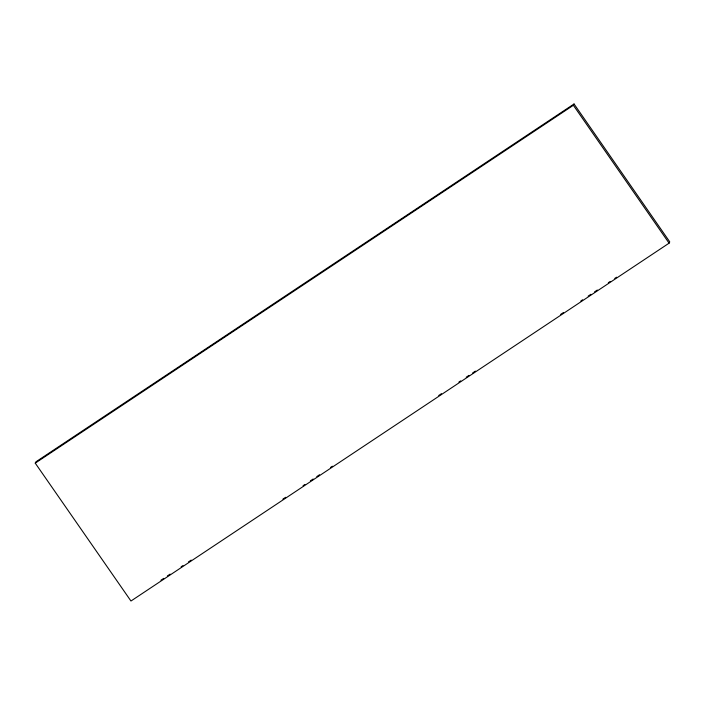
<?xml version="1.0" encoding="UTF-8"?>
<svg xmlns="http://www.w3.org/2000/svg" width="705" height="705" viewBox="0 0 705 705"><rect width="100%" height="100%" fill="white"/><g stroke="black" fill="none" stroke-linecap="round" stroke-linejoin="round"><path stroke-width="1.06" d="M35.25 463.141L35.911 461.837L574.037 103.979L669.75 241.859L669.089 243.163L130.963 601.021L35.25 463.141L573.368 105.283L574.037 103.979M160.96 580.206L163.71 578.373M167.385 575.941L170.134 574.108M181.132 566.794L182.965 565.577M188.464 561.92L191.214 560.087M282.89 499.122L285.64 497.298M303.053 485.71L304.895 484.494M310.394 480.836L313.143 479.003M316.809 476.571L319.559 474.738M330.557 467.424L332.39 466.208M438.73 395.487L441.48 393.654M458.902 382.075L460.735 380.859M466.234 377.201L468.984 375.368M472.65 372.927L475.399 371.103M560.66 314.404L563.41 312.579M580.823 300.991L582.656 299.775M588.164 296.118L590.913 294.285M594.579 291.852L597.329 290.019M608.327 282.705L610.16 281.489M614.742 278.44L616.575 277.215M573.368 105.283L669.089 243.163"/></g></svg>
